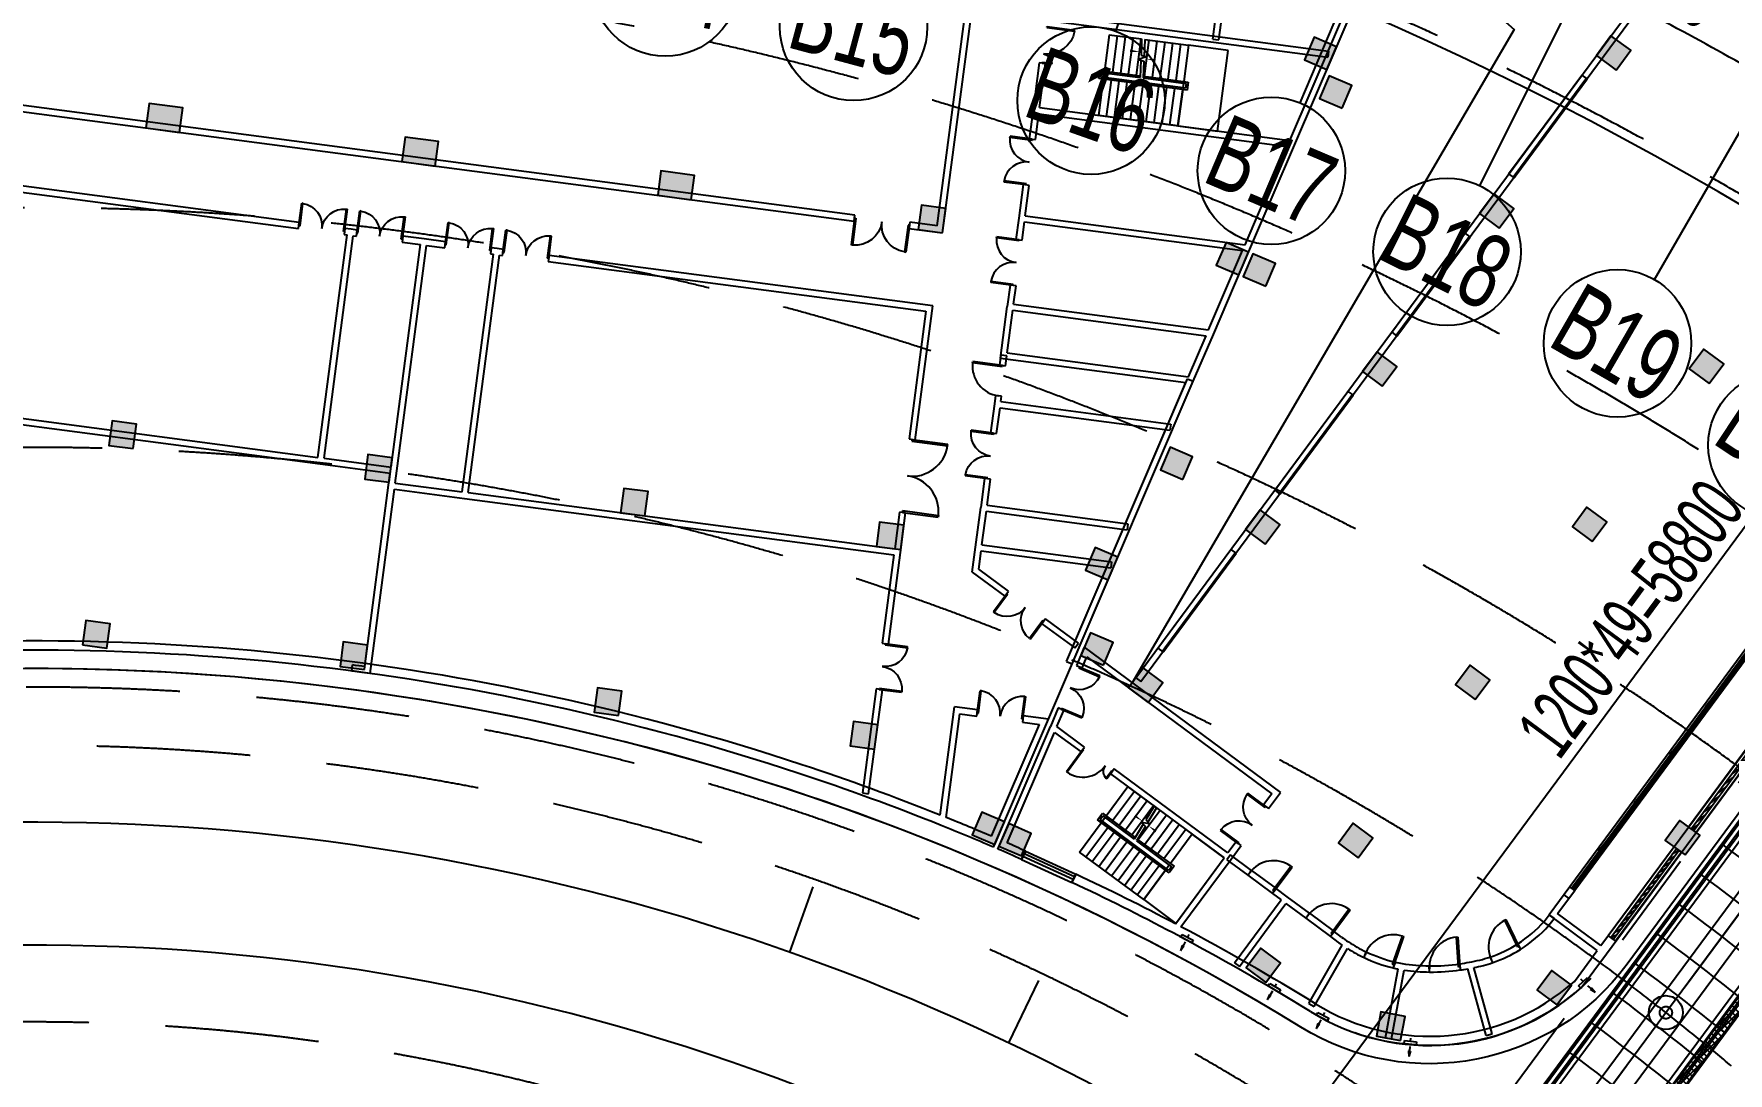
# Model space of a CAD drawing. Extents: x 1962160 to 37842216, y -162679 to 2997677.
# Drawn here: x 37613660 to 37668805, y 2822415 to 2856238 of the extents above; entities that cross this region are included whole.
import ezdxf
from ezdxf.enums import TextEntityAlignment as Align

# ---------------------------------------------------------------- set-up
doc = ezdxf.new("R2010")
doc.units = 0
doc.header["$LTSCALE"] = 1000
for name, pattern in [('CENTER', [2, 1.25, -0.25, 0.25, -0.25]), ('CENTER2', [28.575, 19.05, -3.175, 3.175, -3.175]), ('DASH', [0.35, 0.25, -0.1]), ('HIDDEN', [0.375, 0.25, -0.125])]:
    doc.linetypes.add(name, pattern=pattern)
doc.layers.get('0').update_dxf_attribs({"color": 8})
doc.layers.get('Defpoints').update_dxf_attribs({"color": 8})
for name, color, linetype in [('#幕墙线-平面', 8, 'Continuous'), ('#标注', 8, 'Continuous'), ('#虚线', 8, 'HIDDEN'), ('#轴线', 8, 'CENTER2'), ('1-WIN-1', 8, 'Continuous'), ('A-AL', 8, 'Continuous'), ('A-AL-E', 8, 'Continuous'), ('A-COLS-PLAN-C', 8, 'DASH'), ('A-COLS-PLAN-S', 8, 'DASH'), ('A-DETL-ALUM', 8, 'Continuous'), ('A-FLOR', 8, 'Continuous'), ('A-FLOR-OTLN', 8, 'Continuous'), ('A-GRID', 8, 'CENTER'), ('A-HATH', 8, 'Continuous'), ('A-STRS-HRAL', 8, 'Continuous'), ('COLUMN', 8, 'Continuous'), ('DIM', 8, 'Continuous'), ('G-ACCS', 8, 'Continuous'), ('PUB_HATCH', 8, 'Continuous'), ('周边建筑', 8, 'Continuous'), ('水-雨水-压力流-标识', 8, 'Continuous')]:
    doc.layers.add(name, color=color, linetype=linetype)
doc.layers.add('A-X-CHEK', color=8, linetype='Continuous', plot=False)
doc.styles.add('#文字', font='jrs.shx', dxfattribs={"width": 0.7, "bigfont": 'hztxt.shx'})
doc.styles.add('JHZX', font='jrs.shx', dxfattribs={"width": 0.6, "bigfont": 'jhz.shx'})
doc.dimstyles.new('JZBZ-600', dxfattribs={"dimscale": 600, "dimtxt": 3, "dimasz": 1.5, "dimexe": 1, "dimexo": 1, "dimgap": 0.5, "dimtad": 1, "dimdec": 0, "dimdsep": 46, "dimtxsty": 'JHZX', "dimblk1": 'ARCHTICK', "dimblk2": 'ARCHTICK', "dimsah": 1, "dimcen": 0, "dimclrd": 1, "dimclre": 1, "dimclrt": 2, "dimadec": 1, "dimazin": 2, "dimtfac": 1, "dimtdec": 0, "dimtix": 1, "dimtmove": 0, "dimatfit": 3, "dimfxl": 1, "dimtolj": 1, "dimlwd": -1, "dimlwe": -1, "dimarcsym": 1})

# ---------------------------------------------------------------- blocks, each defined once
blk = doc.blocks.new('排水沟区域')
at = {"layer": 'A-HATH'}
h = blk.add_hatch(dxfattribs=at)
h.set_pattern_fill('ANSI37', color=256, scale=100)
h.set_pattern_definition([(45, (0, 0), (-112.2532015, 112.2532015), []), (135, (0, 0), (-112.2532015, -112.2532015), [])])
edge = h.paths.add_edge_path()
edge.add_line((35689954, 2968412), (35724511, 3015261))
edge.add_arc((35647973, 2918657), 123250, 51.44757, 51.61038, ccw=False)
edge.add_line((35724786, 3015043), (35690222, 2968185))
edge.add_arc((35647973, 2918657), 65100, 49.53456, 49.84332)
blk.add_lwpolyline([(35689954, 2968412), (35724511, 3015261, -0.00071), (35724786, 3015043), (35690222, 2968185, 0.001347)], format="xyb", close=True, dxfattribs=at)
blk = doc.blocks.new('A$C58e34137')
at = {"layer": 'A-X-CHEK'}
blk.add_blockref('排水沟区域', (-35647973, -2918657), dxfattribs=at)
blk = doc.blocks.new('1100')
at = {"layer": 'A-DETL-ALUM', "ltscale": 0.3}
blk.add_circle((35572079, 2737405), 550, dxfattribs=at)
blk = doc.blocks.new('_YZHK')
blk.add_circle((0, 0), 0.5)
blk = doc.blocks.new('ASDFASD')
at = {"layer": 'A-COLS-PLAN-C', "ltscale": 0.3, "xscale": 400, "yscale": 400, "zscale": 400}
blk.add_blockref('_YZHK', (35701095, 2986161), dxfattribs=at)
blk = doc.blocks.new('smg')
blk.add_lwpolyline([(-40, 200), (-40, -100), (40, -100), (40, 200)], close=True)
for points in [[(40, 0), (-40, 0)], [(0, -100), (0, 200)]]:
    blk.add_lwpolyline(points)
blk = doc.blocks.new('danyuan1')
at = {"layer": 'A-AL'}
for p, rotation in [((-8275, 2291), 169.7142857143211), ((-6867, 2019), 168.428571428614), ((-5465, 1716), 167.1428571428847), ((-4071, 1381), 165.8571428571781), ((-2685, 1015), 164.5714285714549), ((-1307, 618), 163.2857142857502), ((62, 190), 162.0000000000363)]:
    blk.add_blockref('smg', p, dxfattribs=dict(at, rotation=rotation))
blk = doc.blocks.new('ECC')
at = {"layer": '周边建筑', "rotation": 18}
blk.add_blockref('danyuan1', (-162820, 580437), dxfattribs=at)
blk = doc.blocks.new('*U320')
for p, q in [((0, -200), (0, 200)), ((0, 200), (100, 200)), ((100, -200), (0, -200))]:
    blk.add_line(p, q)
blk = doc.blocks.new('*U321')
blk.add_line((0, 0), (-100, 0))
blk = doc.blocks.new('*U322')
blk.add_line((100, 250), (100, -250))
blk = doc.blocks.new('*U323')
for p, q in [((172, 0), (315, 0)), ((315, 31), (315, -31)), ((315, 31), (500, 0)), ((315, -31), (500, 0))]:
    blk.add_line(p, q)
blk = doc.blocks.new('*U324')
for p, q in [((0, -200), (0, 200)), ((0, 200), (100, 200)), ((100, -200), (0, -200))]:
    blk.add_line(p, q)
blk = doc.blocks.new('*U325')
blk.add_line((0, 0), (-100, 0))
blk = doc.blocks.new('*U326')
blk.add_line((100, 250), (100, -250))
blk = doc.blocks.new('*U327')
for p, q in [((172, 0), (315, 0)), ((315, 31), (315, -31)), ((315, 31), (500, 0)), ((315, -31), (500, 0))]:
    blk.add_line(p, q)
blk = doc.blocks.new('$WINLIB2D$00000039')
for points in [[(-0.5, 0.5), (-0.5, -0.5)], [(0.5, 0.5), (-0.5, 0.5)], [(0.5, -0.5), (0.5, 0.5)], [(-0.5, 0.1667), (0.5, 0.1667)], [(-0.3839, -0.1667), (-0.448, 0.1667)], [(-0.3159, -0.1667), (-0.38, 0.1667)], [(-0.2479, -0.1667), (-0.312, 0.1667)], [(-0.1799, -0.1667), (-0.244, 0.1667)], [(-0.1119, -0.1667), (-0.176, 0.1667)], [(-0.0439, -0.1667), (-0.108, 0.1667)], [(0.0241, -0.1667), (-0.04, 0.1667)], [(0.0921, -0.1667), (0.028, 0.1667)], [(0.16, -0.1667), (0.0959, 0.1667)], [(0.228, -0.1667), (0.1639, 0.1667)], [(0.296, -0.1667), (0.2319, 0.1667)], [(0.364, -0.1667), (0.2999, 0.1667)], [(0.432, -0.1667), (0.3679, 0.1667)], [(0.5, -0.1667), (0.4359, 0.1667)], [(-0.4519, -0.1667), (-0.5, 0.0836)], [(-0.5, -0.1667), (0.5, -0.1667)], [(0.5, -0.5), (-0.5, -0.5)]]:
    blk.add_lwpolyline(points)
blk = doc.blocks.new('$WINLIB2D$00000007')
for points in [[(-0.5, 0.5), (0.5, 0.5)], [(-0.5, 0.5), (-0.5, -0.5)], [(0.5, 0.5), (0.5, -0.5)], [(-0.5, -0.5), (0.5, -0.5)]]:
    blk.add_lwpolyline(points)
blk = doc.blocks.new('$DorLib2D$00000225')
for p, q in [((0.475, -0.001), (0.475, 0.752)), ((0.475, 0.752), (0.5, 0.752)), ((0.5, -0.001), (0.5, 0.752)), ((-0.5, 0), (-0.5, 0.252)), ((-0.475, 0.252), (-0.5, 0.252)), ((-0.475, 0), (-0.475, 0.252)), ((-0.475, 0), (-0.5, 0)), ((0.475, -0.001), (0.5, -0.001))]:
    blk.add_line(p, q)
for centre, radius, start, end in [((0.505, -0.002), 0.755, 92.2493, 179.7238), ((-0.501, 0.003), 0.251, 359.7899, 84.0974)]:
    blk.add_arc(centre, radius, start, end)
blk = doc.blocks.new('$DorLib2D$00000002')
at = {"layer": '1-WIN-1'}
for p, q in [((-0.5, 0), (-0.5, 0.4875)), ((-0.475, 0.4875), (-0.5, 0.4875)), ((-0.475, 0), (-0.475, 0.4875)), ((0.475, 0), (0.475, 0.4875)), ((0.475, 0.4875), (0.5, 0.4875)), ((0.5, 0), (0.5, 0.4875)), ((-0.5, 0), (-0.475, 0)), ((0.5, 0), (0.475, 0))]:
    blk.add_line(p, q, dxfattribs=at)
for centre, start, end in [((-0.4875, 0), 0, 88.53072), ((0.4875, 0), 91.46928, 180)]:
    blk.add_arc(centre, 0.4875, start, end, dxfattribs=at)
blk = doc.blocks.new('$WINLIB2D$00000001')
for points in [[(-0.5, 0.5), (-0.5, -0.5)], [(-0.5, 0.5), (0.5, 0.5)], [(0.5, -0.5), (0.5, 0.5)], [(0.5, 0.167), (-0.5, 0.167)], [(0.5, -0.167), (-0.5, -0.167)], [(-0.5, -0.5), (0.5, -0.5)]]:
    blk.add_lwpolyline(points)
blk = doc.blocks.new('$DorLib2D$00000001')
for p, q in [((0.45, 0.975), (0.5, 0.975)), ((0.45, 0), (0.45, 0.975)), ((0.5, 0), (0.5, 0.975)), ((0.5, 0), (0.45, 0))]:
    blk.add_line(p, q)
blk.add_arc((0.475, 0), 0.975, 91.4693, 180)
blk = doc.blocks.new('_FZH')
blk.add_lwpolyline([(-0.5, -0.5), (0.5, -0.5), (0.5, 0.5), (-0.5, 0.5)], close=True)
at = {"layer": 'PUB_HATCH'}
blk.add_solid([(-0.5, -0.5), (0.5, -0.5), (-0.5, 0.5), (0.5, 0.5)], dxfattribs=at)
blk = doc.blocks.new('567')
at = {"layer": '周边建筑'}
for p, q in [((49357, 94208), (51099, 101194)), ((49551, 94159), (51293, 101146)), ((39756, 89181), (42344, 99563)), ((39901, 88939), (42563, 99612)), ((51470, 90641), (56563, 99570)), ((51606, 90476), (56737, 99471)), ((44514, 73835), (66338, 97238)), ((44514, 73835), (66338, 97238)), ((44660, 73699), (66484, 97102)), ((44660, 73699), (66484, 97102)), ((9337, 96559), (37088, 89640)), ((37136, 89834), (9386, 96753)), ((44045, 95635), (53059, 93388)), ((19139, 91642), (5943, 94932)), ((44190, 95393), (53011, 93194)), ((6088, 94690), (19090, 91448)), ((46026, 94729), (45738, 93575)), ((46278, 94666), (45990, 93512)), ((46026, 94729), (47055, 94473)), ((46531, 94603), (46243, 93449)), ((46783, 94540), (46495, 93386)), ((47035, 94478), (46747, 93323)), ((47055, 94473), (46976, 93949)), ((47287, 94415), (47000, 93260)), ((47153, 94448), (47071, 93908)), ((47153, 94448), (48549, 94100)), ((47540, 94352), (47252, 93197)), ((43658, 94083), (43283, 92579)), ((43501, 92628), (43852, 94035)), ((43852, 94035), (43658, 94083)), ((46952, 93791), (46867, 93231)), ((47140, 93878), (46876, 93825)), ((46876, 93825), (47047, 93750)), ((47047, 93750), (46965, 93207)), ((46976, 93949), (47140, 93878)), ((47792, 94289), (47504, 93134)), ((48044, 94226), (47756, 93071)), ((48297, 94163), (48009, 93008)), ((48549, 94100), (48261, 92946)), ((48549, 94100), (48261, 92946)), ((49810, 93786), (48549, 94100)), ((49169, 91214), (49810, 93786)), ((49357, 94208), (49551, 94159)), ((45385, 92158), (45673, 93313)), ((45527, 93349), (45593, 93611)), ((48341, 92647), (45527, 93349)), ((45593, 93611), (46876, 93291)), ((45600, 93393), (45636, 93538)), ((48297, 92720), (45600, 93393)), ((45636, 93538), (46867, 93231)), ((45637, 92095), (45925, 93250)), ((45724, 93516), (45687, 93371)), ((48210, 92742), (45687, 93371)), ((45724, 93516), (46867, 93231)), ((46965, 93207), (48246, 92887)), ((46965, 93207), (48334, 92866)), ((46974, 93266), (48406, 92909)), ((53059, 93388), (53011, 93194)), ((45889, 92032), (46177, 93187)), ((46142, 91969), (46430, 93124)), ((46394, 91906), (46682, 93061)), ((46646, 91843), (46934, 92998)), ((46899, 91780), (47186, 92935)), ((47151, 91718), (47439, 92872)), ((47403, 91655), (47691, 92809)), ((47655, 91592), (47943, 92746)), ((47908, 91529), (48196, 92684)), ((48196, 92684), (47908, 91529)), ((48246, 92887), (48210, 92742)), ((48334, 92866), (48297, 92720)), ((48406, 92909), (48341, 92647)), ((43283, 92579), (43053, 91657)), ((43247, 91609), (43452, 92434)), ((43452, 92434), (51367, 90460)), ((43501, 92628), (51470, 90641)), ((47908, 91529), (45385, 92158)), ((19090, 91448), (19139, 91642)), ((43053, 91657), (43247, 91609)), ((18877, 83978), (20643, 91061)), ((19071, 83929), (20837, 91013)), ((20594, 91279), (20546, 91085)), ((20546, 91085), (20643, 91061)), ((20788, 91231), (20594, 91279)), ((20982, 91182), (20788, 91231)), ((20837, 91013), (20934, 90988)), ((20934, 90988), (20982, 91182)), ((47908, 91529), (49169, 91214)), ((21205, 83397), (22972, 90480)), ((22438, 90820), (22389, 90625)), ((22389, 90625), (22972, 90480)), ((23117, 90650), (22438, 90820)), ((23796, 90481), (23117, 90650)), ((23748, 90287), (23796, 90481)), ((49643, 87437), (51367, 90460)), ((49779, 87273), (51606, 90476)), ((21375, 83252), (23166, 90432)), ((23166, 90432), (23748, 90287)), ((23413, 82331), (25300, 89900)), ((25252, 90118), (25203, 89924)), ((25203, 89924), (25300, 89900)), ((25446, 90070), (25252, 90118)), ((25640, 90021), (25446, 90070)), ((25591, 89827), (25640, 90021)), ((42690, 90202), (42424, 89134)), ((42642, 89183), (42884, 90153)), ((42884, 90153), (42690, 90202)), ((23607, 82283), (25494, 89851)), ((25494, 89851), (25591, 89827)), ((27095, 89658), (27047, 89464)), ((27047, 89464), (39078, 86464)), ((39321, 86610), (27095, 89658)), ((37088, 89640), (37136, 89834)), ((38883, 89399), (38834, 89205)), ((39756, 89181), (38883, 89399)), ((38834, 89205), (39901, 88939)), ((42424, 89134), (42254, 88455)), ((42448, 88407), (42594, 88989)), ((42594, 88989), (49540, 87257)), ((42642, 89183), (49643, 87437)), ((42254, 88455), (42448, 88407)), ((4274, 87413), (18925, 83760)), ((4322, 87607), (18877, 83978)), ((48151, 84821), (49540, 87257)), ((48287, 84656), (49779, 87273)), ((38258, 82346), (39321, 86610)), ((41892, 87000), (41722, 86321)), ((42086, 86951), (41892, 87000)), ((41940, 86369), (42086, 86951)), ((39078, 86464), (38064, 82395)), ((41311, 84671), (41722, 86321)), ((41553, 84817), (41892, 86175)), ((41892, 86175), (48048, 84640)), ((41940, 86369), (48151, 84821)), ((58569, 63465), (79163, 85552)), ((58715, 63181), (79383, 85347)), ((41335, 84768), (41257, 84456)), ((41257, 84456), (41451, 84407)), ((41311, 84671), (47224, 83197)), ((41529, 84720), (41335, 84768)), ((41451, 84407), (41529, 84720)), ((41553, 84817), (47327, 83377)), ((47327, 83377), (48048, 84640)), ((47463, 83212), (48287, 84656)), ((19071, 83929), (21205, 83397)), ((18925, 83760), (21157, 83203)), ((41015, 83485), (40948, 83216)), ((41209, 83437), (41015, 83485)), ((41166, 83264), (41209, 83437)), ((42335, 74624), (47290, 83311)), ((47290, 83311), (47463, 83212)), ((19621, 77041), (21060, 82815)), ((21060, 82815), (21157, 83203)), ((21279, 82864), (21375, 83252)), ((21279, 82864), (23413, 82331)), ((40948, 83216), (40718, 82294)), ((40912, 82245), (41118, 83070)), ((41118, 83070), (46529, 81721)), ((41166, 83264), (46577, 81915)), ((42335, 74624), (47224, 83197)), ((42508, 74525), (47463, 83212)), ((42508, 74525), (47463, 83212)), ((19766, 76797), (21230, 82670)), ((21230, 82670), (23462, 82113)), ((23607, 82283), (37191, 78896)), ((38064, 82395), (38258, 82346)), ((40718, 82294), (40912, 82245)), ((23462, 82113), (37143, 78702)), ((46577, 81915), (46529, 81721)), ((40355, 80838), (40125, 79917)), ((40344, 79965), (40549, 80790)), ((40549, 80790), (40355, 80838)), ((37483, 80066), (37191, 78896)), ((37361, 78751), (37677, 80018)), ((37677, 80018), (37483, 80066)), ((40344, 79965), (44827, 78847)), ((39811, 78655), (40125, 79917)), ((40029, 78704), (40295, 79771)), ((40295, 79771), (44779, 78653)), ((37143, 78702), (36441, 75888)), ((36636, 75840), (37361, 78751)), ((39612, 77859), (39811, 78655)), ((39835, 77925), (39981, 78510)), ((39981, 78510), (44110, 77480)), ((40029, 78704), (44158, 77674)), ((44827, 78847), (44779, 78653)), ((39612, 77859), (40580, 76956)), ((40717, 77102), (39835, 77925)), ((44158, 77674), (44110, 77480)), ((19184, 76944), (19233, 77139)), ((40580, 76956), (40717, 77102)), ((41534, 72816), (43981, 77107)), ((36441, 75888), (36636, 75840)), ((41814, 76079), (41677, 75933)), ((41677, 75933), (42652, 75025)), ((42788, 75171), (41814, 76079)), ((42959, 75012), (42639, 74451)), ((42652, 75025), (42788, 75171)), ((42959, 75012), (48766, 69597)), ((42335, 74624), (42508, 74525)), ((42335, 74624), (42508, 74525)), ((42639, 74451), (42812, 74352)), ((42812, 74352), (43007, 74693)), ((43007, 74693), (48483, 69587)), ((36079, 74433), (35253, 71121)), ((35447, 71073), (36273, 74384)), ((36273, 74384), (36079, 74433)), ((37682, 70116), (38541, 73563)), ((39279, 73379), (38541, 73563)), ((39230, 73185), (39279, 73379)), ((44514, 73835), (44660, 73699)), ((44514, 73835), (44660, 73699)), ((37864, 70018), (38687, 73320)), ((38687, 73320), (39230, 73185)), ((39290, 68882), (41534, 72816)), ((40734, 73016), (40686, 72822)), ((40686, 72822), (41229, 72686)), ((41534, 72816), (40734, 73016)), ((41895, 73148), (41572, 72581)), ((41785, 72551), (42069, 73049)), ((42069, 73049), (41895, 73148)), ((39265, 69242), (41229, 72686)), ((39420, 68808), (41572, 72581)), ((39742, 68969), (41683, 72372)), ((41683, 72372), (42468, 71641)), ((42604, 71787), (41785, 72551)), ((42468, 71641), (42604, 71787)), ((35253, 71121), (35447, 71073)), ((43482, 70969), (43345, 70823)), ((43345, 70823), (46710, 67685)), ((46846, 67832), (43482, 70969)), ((43857, 70345), (43046, 69475)), ((44048, 70168), (43236, 69298)), ((43857, 70345), (44633, 69622)), ((42752, 69380), (42936, 69577)), ((42837, 69383), (42939, 69492)), ((42936, 69577), (43904, 68675)), ((42939, 69492), (43867, 68627)), ((44238, 69991), (43426, 69120)), ((44428, 69813), (43616, 68943)), ((44618, 69636), (43806, 68766)), ((44633, 69622), (44310, 69202)), ((44707, 69553), (44373, 69120)), ((44707, 69553), (45759, 68572)), ((48483, 69587), (48176, 69258)), ((48322, 69121), (48766, 69597)), ((42050, 68407), (42862, 69277)), ((42240, 68230), (43052, 69100)), ((44873, 67402), (42752, 69380)), ((44870, 67487), (42837, 69383)), ((43005, 69431), (42903, 69321)), ((44804, 67548), (42903, 69321)), ((43005, 69431), (43867, 68627)), ((44213, 69076), (43867, 68627)), ((44276, 68994), (43940, 68559)), ((44808, 69459), (43997, 68588)), ((44419, 69061), (44162, 69142)), ((44162, 69142), (44276, 68994)), ((44998, 69281), (44187, 68411)), ((44310, 69202), (44419, 69061)), ((45188, 69104), (44377, 68234)), ((48176, 69258), (48322, 69121)), ((40150, 68385), (40305, 68642)), ((43952, 66634), (42050, 68407)), ((42430, 68052), (43242, 68923)), ((42621, 67875), (43432, 68745)), ((42811, 67698), (43622, 68568)), ((43001, 67520), (43812, 68391)), ((43940, 68559), (44906, 67658)), ((43940, 68559), (44972, 67596)), ((43977, 68606), (45057, 67599)), ((45379, 68927), (44567, 68056)), ((45569, 68749), (44757, 67879)), ((45759, 68572), (44947, 67702)), ((45759, 68572), (44947, 67702)), ((46710, 67685), (45759, 68572)), ((43191, 67343), (44003, 68213)), ((43381, 67166), (44193, 68036)), ((43571, 66988), (44383, 67859)), ((47153, 68161), (46846, 67832)), ((46924, 67622), (47299, 68024)), ((47299, 68024), (47153, 68161)), ((41847, 67713), (41692, 67456)), ((43761, 66811), (44573, 67681)), ((43952, 66634), (44763, 67504)), ((44763, 67504), (43952, 66634)), ((44906, 67658), (44804, 67548)), ((44972, 67596), (44870, 67487)), ((45057, 67599), (44873, 67402)), ((44890, 65734), (46710, 67685)), ((44902, 65747), (46710, 67685)), ((45057, 65620), (46924, 67622)), ((46919, 67763), (46783, 67617)), ((46783, 67617), (47404, 67037)), ((47541, 67184), (46919, 67763)), ((47404, 67037), (47541, 67184)), ((47404, 67037), (48136, 66355)), ((47541, 67184), (48272, 66502)), ((43952, 66634), (44902, 65747)), ((48272, 66502), (48136, 66355)), ((48136, 66355), (48392, 66117)), ((48601, 66195), (48272, 66502)), ((49260, 65581), (48601, 66195)), ((46659, 64259), (48392, 66117)), ((46806, 64122), (48538, 65980)), ((48538, 65980), (49123, 65435)), ((49123, 65435), (49260, 65581)), ((49123, 65435), (49854, 64753)), ((49260, 65581), (49991, 64899)), ((57776, 65477), (57004, 64648)), ((57287, 64658), (57923, 65340)), ((57776, 65477), (57556, 65240)), ((57556, 65240), (57702, 65103)), ((57702, 65103), (57923, 65340)), ((57923, 65340), (57776, 65477)), ((57923, 65340), (57776, 65477)), ((49991, 64899), (49854, 64753)), ((49854, 64753), (50074, 64548)), ((50210, 64694), (49991, 64899)), ((56823, 64454), (57005, 64648)), ((58433, 63319), (57004, 64648)), ((57005, 64648), (57151, 64511)), ((58569, 63465), (57287, 64658)), ((46659, 64259), (46806, 64122)), ((48912, 62669), (50204, 64431)), ((49074, 62551), (50358, 64303)), ((50863, 63947), (50951, 64128)), ((56962, 64310), (57151, 64511)), ((51261, 61275), (51927, 63454)), ((51850, 63691), (51763, 63511)), ((52932, 63239), (52942, 63440)), ((55008, 63311), (54942, 63502)), ((55887, 63828), (55953, 63638)), ((51452, 61217), (52119, 63397)), ((53941, 63394), (53931, 63193)), ((54528, 60976), (54174, 63206)), ((54725, 61007), (54375, 63219)), ((57577, 62401), (58433, 63319)), ((57775, 62173), (58715, 63181)), ((48912, 62669), (49074, 62551)), ((51261, 61275), (51452, 61217)), ((54528, 60976), (54725, 61007))]:
    blk.add_line(p, q, dxfattribs=at)
for points, format in [([(51546, 114974, -0.066668), (79984, 97358, -0.432715), (80756, 85721), (59352, 62768, -0.3894), (48565, 61929, 0.164544), (1000, 78694)], "xyb"), ([(45797, 94348, 0, 0, 0), (46932, 94065, 0, 80, 0), (46641, 94138, 0, 0, 0)], "xyseb"), ([(45410, 92796, 0, 0, 0), (48690, 91978, 0, 0, 0), (49028, 93336, 0, 0, 0), (47136, 93808, 0, 80, 0), (47427, 93736, 0, 0, 0)], "xyseb"), ([(43336, 69977, 0, 0, 0), (44192, 69179, 0, 80, 0), (43972, 69383, 0, 0, 0)], "xyseb"), ([(42381, 68953, 0, 0, 0), (44853, 66648, 0, 0, 0), (45808, 67672, 0, 0, 0), (44382, 69001, 0, 80, 0), (44601, 68797, 0, 0, 0)], "xyseb")]:
    blk.add_lwpolyline(points, format=format, dxfattribs=at)
blk.add_lwpolyline([(55657, 97275), (59138, 93408), (44377, 73689)], dxfattribs=at)
at = {"layer": '周边建筑', "const_width": 100}
for points in [[(61301, 91544), (58573, 88618)], [(56936, 86863), (54208, 83938)], [(52571, 82182), (49843, 79257)], [(48206, 77502), (45478, 74576)]]:
    blk.add_lwpolyline(points, dxfattribs=at)
at = {"layer": '周边建筑'}
for centre, radius, start, end in [((0, 0), 79600, 65.19625, 89.35217), ((0, 0), 79300, 65.19625, 89.34972), ((0, 0), 78700, 53.84029, 89.27195), ((0, 0), 79300, 75.56648, 76), ((0, 0), 79500, 75.71172, 76), ((0, 0), 79600, 61.74539, 65.19626), ((0, 0), 79300, 61.63425, 65.19626), ((0, 0), 79300, 60.29999, 61.63425), ((0, 0), 79600, 60.44395, 61.59681), ((0, 0), 79600, 59.57961, 60.04807), ((0, 0), 79300, 59.58206, 60.19162), ((0, 0), 79300, 55.61963, 58.2815), ((0, 0), 79600, 55.67061, 58.28395), ((0, 0), 79300, 51.89637, 55.61963), ((0, 0), 79600, 51.89602, 55.52502), ((53484, 68205), 5000, 227, 229.0052), ((53484, 68205), 4800, 227, 230.2748), ((53484, 68205), 5000, 231.3017, 238.3846), ((53484, 68205), 4800, 230.2748, 238.1446), ((53484, 68205), 4800, 238.1452, 250.1022), ((54069, 67559), 4150, 295.9804, 311.5677), ((54069, 67559), 4350, 295.6608, 311.6885), ((53484, 68205), 5000, 238.384, 249.8635), ((53484, 68205), 5000, 249.8629, 251.854), ((53484, 68205), 4800, 250.1029, 252.9858), ((53722, 69491), 6101, 254.3792, 262.6502), ((53722, 69491), 6101, 262.6505, 272.0516), ((54069, 67559), 4150, 272.5317, 282.1419), ((54069, 67559), 4150, 282.1431, 295.9792), ((54069, 67559), 4350, 282.4604, 295.6619), ((53722, 69491), 6301, 255.256, 262.7997), ((53722, 69491), 6301, 262.7995, 271.9026), ((53722, 69491), 6301, 271.9023, 274.1155), ((53722, 69491), 6101, 272.0518, 274.9831), ((54069, 67559), 4350, 274.0327, 282.4615), ((53507, 68194), 7380, 231.7162, 305.3366), ((53507, 68194), 7080, 231.7124, 305.0911), ((53501, 68224), 7400, 244.3204, 305.3328)]:
    blk.add_arc(centre, radius, start, end, dxfattribs=at)
at = {"layer": 'COLUMN'}
for p, xscale, yscale, zscale, rotation in [((15159, 95520), 799.9999999999873, 1099.99999999994, 1099.99999999994, 75.99999999999152), ((23309, 93488), 799.9999999999873, 1099.99999999994, 1099.99999999994, 75.99999999999152), ((52787, 93353), 799.9999999995518, 799.9999999995518, 799.9999999995518, 60.300000005674), ((62266, 92285), 800.000000000408, 800.000000000408, 800.000000000408, 47.00000000001015), ((53136, 92047), 799.9999999995518, 799.9999999995518, 799.9999999995518, 60.300000005674), ((31460, 91456), 799.9999999999873, 1099.99999999994, 1099.99999999994, 75.99999999999152), ((39610, 89424), 800.0000000003263, 800.0000000003263, 800.0000000003263, 76.00000000003195), ((57901, 87604), 800.000000000408, 800.000000000408, 800.000000000408, 47.00000000001015), ((49184, 87037), 799.999999999602, 799.999999999602, 799.999999999602, 60.30000000567606), ((50010, 86566), 799.9999999996668, 799.9999999996668, 799.9999999996668, 60.30000000565948), ((12643, 85429), 800.0000000002693, 800.0000000002693, 800.0000000002693, 75.99999999999656), ((20793, 83397), 800.0000000003819, 800.0000000003819, 800.0000000003819, 75.99999999998138), ((53536, 82924), 800.000000000408, 800.000000000408, 800.000000000408, 47.00000000001015), ((64117, 81807), 800.000000000408, 800.000000000408, 800.000000000408, 47.00000000001015), ((28944, 81365), 800.0000000003266, 800.0000000003266, 800.0000000003266, 76.00000000006632), ((46620, 80622), 799.9999999996668, 799.9999999996668, 799.9999999996668, 60.30000000565948), ((11060, 79073), 800.0000000003536, 800.0000000003536, 800.0000000003536, 345.999999999955), ((37094, 79333), 799.9999999994801, 799.9999999994801, 799.9999999994801, 76.00000000011995), ((49171, 78243), 800.000000000408, 800.000000000408, 800.000000000408, 47.00000000001015), ((19305, 77430), 800.0000000003819, 800.0000000003819, 800.0000000003819, 75.99999999998138), ((43832, 77653), 799.999999999602, 799.999999999602, 799.999999999602, 60.30000000567606), ((59752, 77127), 800.000000000408, 800.000000000408, 800.000000000408, 47.00000000001015), ((27357, 75010), 799.9999999994801, 799.9999999994801, 799.9999999994801, 76.00000000011995), ((43362, 74909), 799.999999999602, 799.999999999602, 799.999999999602, 60.30000000567606), ((44806, 73562), 800.000000000408, 800.000000000408, 800.000000000408, 47.00000000001015), ((35510, 72977), 799.9999999994801, 799.9999999994801, 799.9999999994801, 76.00000000011995), ((55388, 72446), 800.000000000408, 800.000000000408, 800.000000000408, 47.00000000001015), ((39190, 69514), 799.9999999996598, 799.9999999996598, 799.9999999996598, 60.3000000056688), ((40014, 69043), 799.9999999996598, 799.9999999996598, 799.9999999996598, 60.3000000056688), ((51023, 67765), 800.000000000408, 800.000000000408, 800.000000000408, 47.00000000001015), ((61604, 66649), 800.000000000408, 800.000000000408, 800.000000000408, 47.00000000001015), ((47575, 64068), 800.000000000408, 800.000000000408, 800.000000000408, 47.00000000001015), ((56910, 62275), 800.000000000408, 800.000000000408, 800.000000000408, 47.00000000001015), ((51473, 61629), 800.0000000003608, 800.0000000003608, 800.0000000003608, 73.00000000000684)]:
    blk.add_blockref('_FZH', p, dxfattribs=dict(at, xscale=xscale, yscale=yscale, zscale=zscale, rotation=rotation))
at = {"layer": '周边建筑'}
for name, p, xscale, yscale, zscale, rotation in [('$DorLib2D$00000225', (43900, 94641), -1200, 1200, 200, 256.0000000000529), ('$DorLib2D$00000002', (19842, 91364), -1500, 1500, 200, 345.999999999999), ('$DorLib2D$00000002', (21686, 90904), -1500, 1500, 200, 345.9999999999908), ('$DorLib2D$00000002', (42968, 90905), 1500, 1500, 200, 76.00000000005976), ('$WINLIB2D$00000007', (59864, 90149), 4000.000000000003, 200.0000000000001, 4000.000000000003, 47.00000000000455), ('$DorLib2D$00000002', (24500, 90202), -1500, 1500, 200, 346.000000000009), ('$DorLib2D$00000002', (26343, 89743), -1500, 1500, 200, 345.9999999999995), ('$DorLib2D$00000002', (37985, 89520), -1800, 1800, -1800, 166.0000000000006), ('$DorLib2D$00000002', (42170, 87703), 1499.999999999999, 1499.999999999999, 200, 76.00000000005663), ('$WINLIB2D$00000007', (55499, 85468), 4000.000000000003, 200.0000000000001, 4000.000000000003, 47.00000000000455), ('$WINLIB2D$00000039', (67625, 75892), 28668.06737196897, 200, 28668.06737196897, 47.00000000000413), ('$WINLIB2D$00000039', (67625, 75892), 28668.06737196897, 200.0000000000001, 28668.06737196897, 47.00000000000397), ('$DorLib2D$00000001', (41233, 83946), 1000, 1000, 1000, 76.0000000000658), ('$DorLib2D$00000002', (37870, 81206), 2400.000000000001, 2400.000000000001, 200, 256.0000000000032), ('$DorLib2D$00000002', (40634, 81542), -1500.000000000001, 1500.000000000001, -1500.000000000001, 76.000000000064), ('$WINLIB2D$00000007', (51134, 80788), 4000.000000000003, 200.0000000000001, 4000.000000000003, 47.00000000000455), ('$WINLIB2D$00000007', (46769, 76107), 4000.000000000003, 200.0000000000001, 4000.000000000003, 47.00000000000455), ('$DorLib2D$00000002', (41197, 76518), -1500, 1500, 1500, 137.0000000001473), ('$DorLib2D$00000002', (36357, 75136), -1500, 1500, 200, 255.9999999908251), ('$DorLib2D$00000002', (39982, 73100), 1500, 1500, 1500, 346.0000000000019), ('$DorLib2D$00000002', (42354, 73750), -1500, 1500, 1500, 240.3000000056556), ('$DorLib2D$00000225', (42975, 71305), 1200.000000000001, 1200.000000000001, -1200, 137.0000000000579), ('$WINLIB2D$00000039', (63862, 68919), 5600, 299.9999999999999, 5600, 47.00000000000436), ('$DorLib2D$00000002', (47738, 68641), -1499.999999999999, 1500, 200, 47.00000000000811), ('$WINLIB2D$00000001', (40998, 68049), 1800.000000000001, 299.9999999999999, -1800, 328.9317793179501), ('$DorLib2D$00000001', (47838, 66770), 999.9999999999654, 999.9999999999654, 200, 317.0000000000624), ('$DorLib2D$00000001', (49557, 65167), 1000.000000000065, 1000.000000000065, 200, 317.0000000000551), ('$WINLIB2D$00000039', (60179, 64970), 3600.000000000001, 299.9999999999999, 3600.000000000001, 47.00000000000439), ('$DorLib2D$00000001', (51357, 63819), 1000.000000000043, 1000.000000000043, 200, 334.1237248857365), ('$DorLib2D$00000001', (55447, 63570), 999.9999999998703, 999.9999999998703, 200, 19.0611409878428), ('$DorLib2D$00000001', (53437, 63316), 1000.000000000164, 1000.000000000164, 200, 357.3510243814176)]:
    blk.add_blockref(name, p, dxfattribs=dict(at, xscale=xscale, yscale=yscale, zscale=zscale, rotation=rotation))
for name, p, rotation in [('*U323', (45235, 65254), 235.2787613913465), ('*U322', (45235, 65254), 235.2787613913465), ('*U320', (45235, 65254), 235.2787613913465), ('*U321', (45235, 65254), 235.2787613913465), ('*U320', (47880, 63339), 232.9233343066108), ('*U321', (47880, 63339), 232.9233343066108), ('*U323', (47880, 63339), 232.9233343066108), ('*U322', (47880, 63339), 232.9233343066108), ('*U320', (49335, 62232), 235.1731862022542), ('*U321', (49335, 62232), 235.1731862022542), ('*U324', (57858, 62366), 306.6450614060096), ('*U326', (57858, 62366), 306.6450614060096), ('*U325', (57858, 62366), 306.6450614060096), ('*U323', (49335, 62232), 235.1731862022542), ('*U322', (49335, 62232), 235.1731862022542), ('*U327', (57867, 62340), 314.0095084094227), ('*U322', (52058, 61070), 257.5786411713777), ('*U320', (52058, 61070), 257.5786411713777), ('*U323', (52058, 61070), 257.5786411713777), ('*U321', (52058, 61070), 257.5786411713777)]:
    blk.add_blockref(name, p, dxfattribs=dict(at, rotation=rotation))
blk = doc.blocks.new('总体道路0521')
at = {"layer": 'G-ACCS'}
for p, q in [((35647997.864, 2918728.77), (35647997.113, 2918726.649)), ((35648005.209, 2918725.728), (35648004.24, 2918723.697))]:
    blk.add_line(p, q, dxfattribs=at)
for radius, start, end in [(223.8, 2.61503, 87.0254), (73.7, 54.89368, 94.22788), (69.7, 52.88349, 94.21247)]:
    blk.add_arc((35647972.511, 2918657.177), radius, start, end, dxfattribs=at)
blk = doc.blocks.new('A$C06ac024f')
at = {"layer": 'A-AL-E'}
for points in [[(39323, 51881), (75638, 100959, 0.083994), (38219, 120221)], [(39363, 51851), (75708, 100969, 0.084111), (38226, 120272)]]:
    blk.add_lwpolyline(points, format="xyb", dxfattribs=at)
for points in [[(42095, 49659), (76720, 96452)], [(42248, 49529), (76880, 96333)]]:
    blk.add_lwpolyline(points, dxfattribs=at)
at = {"layer": 'A-FLOR-OTLN'}
blk.add_lwpolyline([(40742, 50775), (76298, 98824)], dxfattribs=at)
at = {"layer": 'A-STRS-HRAL'}
for p, q in [((41827, 49885), (76569, 96836)), ((76606, 96551), (41980, 49756))]:
    blk.add_line(p, q, dxfattribs=at)
blk.add_lwpolyline([(75185, 99673, 0.0004), (75025, 99794), (39482, 51760, -0.000768), (39641, 51639), (75185, 99673)], format="xyb", dxfattribs=at)
at = {"xscale": 1000, "yscale": 1000, "zscale": 1000}
blk.add_blockref('总体道路0521', (-35647972511, -2918657177), dxfattribs=at)
at = {"layer": 'A-COLS-PLAN-S'}
blk.add_blockref('ASDFASD', (-35647973, -2918657), dxfattribs=at)
at = {"layer": 'A-STRS-HRAL', "rotation": 6.499999999994645}
blk.add_blockref('567', (0, 0), dxfattribs=at)
at = {"layer": '周边建筑', "rotation": 6.499999999994645}
blk.add_blockref('567', (0, 0), dxfattribs=at)
at = {"layer": '周边建筑'}
blk.add_blockref('ECC', (162820, -516737), dxfattribs=at)
at = {"layer": '水-雨水-压力流-标识'}
blk.add_blockref('1100', (-35518959, -2669899), dxfattribs=at)
blk = doc.blocks.new('A$C80b62fe7')
at = {"layer": '#幕墙线-平面'}
for points in [[(109930, 240147), (146690, 289826, 0.083994), (109271, 309089, 0.083994)], [(110139, 239993), (147053, 289879, 0.084509), (109349, 309336, 0.084509)]]:
    blk.add_lwpolyline(points, format="xyb", dxfattribs=at)
for points in [[(111392, 239811), (147784, 288992)], [(112196, 239216), (148588, 288397)], [(112643, 237947), (147723, 285355)], [(112852, 237792), (147932, 285200)]]:
    blk.add_lwpolyline(points, dxfattribs=at)
for radius, start, end in [(128529, 333.50225, 195.7758), (127529, 333.53985, 195.7884)]:
    blk.add_arc((71052, 188867), radius, start, end, dxfattribs=at)
blk = doc.blocks.new('DASWQE')
at = {"layer": '#幕墙线-平面', "ltscale": 10}
for centre in [(-2952, -4935), (-3666, -5900), (-4379, -6864), (-5093, -7829), (-5807, -8794), (-6521, -9758), (-7235, -10723), (-7948, -11688)]:
    blk.add_arc(centre, 97079, 51.17499, 53.38887, dxfattribs=at)
at = {"layer": 'DIM', "ltscale": 10}
blk.add_blockref('A$C80b62fe7', (-71047, -188863), dxfattribs=at)
blk = doc.blocks.new('_ARCHTICK')
at = {"const_width": 0.15}
blk.add_lwpolyline([(-0.5, -0.5), (0.5, 0.5)], dxfattribs=at)
blk = doc.blocks.new('*D97')
at = {"layer": '#标注', "color": 1, "transparency": 16777216}
for p, q in [((36836326, 3030432), (36830748, 3019245)), ((36843046, 3026821), (36836795, 3015996))]:
    blk.add_line(p, q, dxfattribs=at)
blk.add_arc((36780595, 2918663), 112993, 59.99769, 63.49776, dxfattribs=at)
at = {"layer": 'Defpoints', "color": 0, "transparency": 16777216}
for p in [(36836594, 3030969), (36843346, 3027341), (36835091, 3017646), (36780595, 2918663)]:
    blk.add_point(p, dxfattribs=at)
at = {"layer": '#标注', "color": 1, "transparency": 16777216, "xscale": 900, "yscale": 900, "zscale": 900}
for p, rotation in [((36831016, 3019782), 153.4977638093789), ((36837095, 3016515), 329.9976923137767)]:
    blk.add_blockref('_ARCHTICK', p, dxfattribs=dict(at, rotation=rotation))
at = {"layer": '#标注', "color": 2, "transparency": 16777216, "insert": (36834649, 3019252), "char_height": 1800, "attachment_point": 5, "rotation": 331.7477, "style": 'JHZX'}
blk.add_mtext('\\A1;3.5°', dxfattribs=at)
blk = doc.blocks.new('*D235')
at = {"layer": '#标注', "color": 1, "transparency": 16777216}
for p, q in [((36709851, 3021595), (36719200, 3007992)), ((36869683, 3006201), (36857910, 2994633))]:
    blk.add_line(p, q, dxfattribs=at)
blk.add_arc((36780595, 2918663), 108993, 44.49706, 124.5, dxfattribs=at)
at = {"layer": 'Defpoints', "color": 0, "transparency": 16777216}
for p in [(36709511, 3022089), (36815783, 3021819), (36870111, 3006621), (36780595, 2918663)]:
    blk.add_point(p, dxfattribs=at)
at = {"layer": '#标注', "color": 1, "transparency": 16777216, "xscale": 900, "yscale": 900, "zscale": 900}
for p, rotation in [((36718860, 3008487), 214.4999999999932), ((36858338, 2995053), 314.4970587916025)]:
    blk.add_blockref('_ARCHTICK', p, dxfattribs=dict(at, rotation=rotation))
at = {"layer": '#标注', "color": 2, "transparency": 16777216, "insert": (36791159, 3028348), "char_height": 1800, "attachment_point": 5, "rotation": 354.4985, "style": 'JHZX'}
blk.add_mtext('\\A1;80°', dxfattribs=at)
blk = doc.blocks.new('*U247')
blk.add_line((0, -20), (0, 0))
blk.add_circle((0, -24), 4)
at = {"style": 'JHZX', "width": 0.75}
blk.add_attdef('AXES', text='', height=4, dxfattribs=at).set_placement((0, -24), align=Align.MIDDLE_CENTER)
blk = doc.blocks.new('DOTE-11')
at = {"layer": '#虚线', "ltscale": 20}
for radius, start, end in [(117100, 53.5, 124.5), (109300, 53.5, 124.5), (101500, 53.5, 124.5), (93700, 53.5, 124.5), (85900, 53.5, 124.5), (78100, 53.5, 124.5), (76200, 56.5, 92.5005), (67200, 56.5, 92.5005)]:
    blk.add_arc((36780599, 2918657), radius, start, end, dxfattribs=at)
at = {"layer": '#轴线'}
for p, q in [((36819084, 2970667), (36867800, 3036503)), ((36821101, 2969106), (36858740, 3019972))]:
    blk.add_line(p, q, dxfattribs=at)
for radius, start, end in [(146600, 324.5, 183.99981), (138800, 324.5, 210.18842), (130400, 324.5, 210.32938), (127950, 324.5, 210.37401), (85900, 49.96262, 53.5)]:
    blk.add_arc((36780599, 2918657), radius, start, end, dxfattribs=at)
blk = doc.blocks.new('*D356')
at = {"layer": '#标注', "color": 1, "ltscale": 10, "transparency": 16777216}
for p, q in [((37690794, 2855167), (37683608, 2860484)), ((37649115, 2812861), (37684091, 2860127)), ((37655819, 2807900), (37648633, 2813218))]:
    blk.add_line(p, q, dxfattribs=at)
at = {"layer": 'Defpoints', "color": 0, "ltscale": 10, "transparency": 16777216}
for p in [(37684091, 2860127), (37691277, 2854810), (37656301, 2807543)]:
    blk.add_point(p, dxfattribs=at)
at = {"layer": '#标注', "color": 1, "ltscale": 10, "transparency": 16777216, "xscale": 900, "yscale": 900, "zscale": 900}
for p, rotation in [((37684091, 2860127), 53.50000000003003), ((37649115, 2812861), 233.50000000003)]:
    blk.add_blockref('_ARCHTICK', p, dxfattribs=dict(at, rotation=rotation))
at = {"layer": '#标注', "color": 2, "ltscale": 10, "transparency": 16777216, "insert": (37665638, 2837208), "char_height": 1800, "attachment_point": 5, "rotation": 53.5, "style": 'JHZX'}
blk.add_mtext('\\A1;1200*49=58800', dxfattribs=at)
blk = doc.blocks.new('ZW-5001')
at = {"layer": '#标注'}
ref = blk.add_blockref('*U247', (36804023.2, 3033797.6), dxfattribs=dict(at, xscale=600, yscale=600, rotation=348.4987638671066))
ref.add_attrib('AXES', 'B14', dxfattribs={"layer": '0', "height": 2400, "rotation": 348.49876, "style": '#文字', "width": 0.7}).set_placement((36801152, 3019686.8), align=Align.MIDDLE_CENTER)
ref = blk.add_blockref('*U247', (36811008.6, 3032152.8), dxfattribs=dict(at, xscale=600, yscale=600, rotation=344.9987935581109))
ref.add_attrib('AXES', 'B15', dxfattribs={"layer": '0', "height": 2400, "rotation": 344.99879, "style": '#文字', "width": 0.7}).set_placement((36807281.3, 3018243.6), align=Align.MIDDLE_CENTER)
ref = blk.add_blockref('*U247', (36819819, 3029415.4), dxfattribs=dict(at, xscale=600, yscale=600, rotation=340.4979315303037))
ref.add_attrib('AXES', 'B16', dxfattribs={"layer": '0', "height": 2400, "rotation": 340.49793, "style": '#文字', "width": 0.7}).set_placement((36815011.7, 3015841.5), align=Align.MIDDLE_CENTER)
ref = blk.add_blockref('*U247', (36826507.4, 3026814.5), dxfattribs=dict(at, xscale=600, yscale=600, rotation=336.9979505568422))
ref.add_attrib('AXES', 'B17', dxfattribs={"layer": '0', "height": 2400, "rotation": 336.99795, "style": '#文字', "width": 0.7}).set_placement((36820880.4, 3013559.4), align=Align.MIDDLE_CENTER)
ref = blk.add_blockref('*U247', (36833024.6, 3023810.1), dxfattribs=dict(at, xscale=600.0000000000001, yscale=600.0000000000001, rotation=333.4979695833804))
ref.add_attrib('AXES', 'B18', dxfattribs={"layer": '0', "height": 2400, "rotation": 333.49797, "style": '#文字', "width": 0.7}).set_placement((36826598.9, 3010923.3), align=Align.MIDDLE_CENTER)
ref = blk.add_blockref('*U247', (36839346.2, 3020413.5), dxfattribs=dict(at, xscale=600, yscale=600, rotation=329.9979886099188))
ref.add_attrib('AXES', 'B19', dxfattribs={"layer": '0', "height": 2400, "rotation": 329.99799, "style": '#文字', "width": 0.7}).set_placement((36832145.8, 3007942.9), align=Align.MIDDLE_CENTER)
ref = blk.add_blockref('*U247', (36845448.7, 3016637.2), dxfattribs=dict(at, xscale=600, yscale=600, rotation=326.498007636457))
ref.add_attrib('AXES', 'B20', dxfattribs={"layer": '0', "height": 2400, "rotation": 326.49801, "style": '#文字', "width": 0.7}).set_placement((36837500.4, 3004629.5), align=Align.MIDDLE_CENTER)
for base, p1, p2, picture, middle in [((36815783.2, 3021819.5), (36870111.4, 3006621.3), (36709511.5, 3022089.5), '*D235', (36791159.2, 3028348.4)), ((36835091.4, 3017645.6), (36843345.9, 3027340.6), (36836594.1, 3030968.8), '*D97', (36834648.8, 3019252.4))]:
    dim = blk.add_angular_dim_3p(base=base, center=(36780594.8, 2918662.6), p1=p1, p2=p2, dimstyle='JZBZ-600', dxfattribs=at)
    dim.commit()
    dim.dimension.update_dxf_attribs({"geometry": picture, "text_midpoint": middle})
blk = doc.blocks.new('FDGFH')
at = {"layer": 'A-FLOR'}
blk.add_blockref('ZW-5001', (-36780599, -2918657), dxfattribs=at)
at = {"layer": 'A-GRID'}
blk.add_blockref('DOTE-11', (-36780599, -2918657), dxfattribs=at)

msp = doc.modelspace()

# ---------------------------------------------------------------- linework, layer by layer
at = {"layer": '#标注', "ltscale": 10}
msp.add_arc((37613670.3, 2756893.5), 133919.7, 333.97781, 71.909507, dxfattribs=at)

# ---------------------------------------------------------------- block references
at = {"layer": 'A-STRS-HRAL'}
msp.add_blockref('DASWQE', (37613652.6, 2756886), dxfattribs=at)
at = {"layer": 'DIM', "ltscale": 10}
for name in ['A$C06ac024f', 'A$C58e34137']:
    msp.add_blockref(name, (37613657.1, 2756879.8), dxfattribs=at)
at = {"layer": 'DIM'}
msp.add_blockref('FDGFH', (37613657.1, 2756879.8), dxfattribs=at)

# ---------------------------------------------------------------- dimensions: what is measured, and where the dimension line sits
at = {"layer": '#标注', "ltscale": 10}
dim = msp.add_aligned_dim(p1=(37656301, 2807543.3), p2=(37691276.5, 2854810.1), distance=8939.3, text='1200*49=58800', dimstyle='JZBZ-600', dxfattribs=at)
dim.commit()
dim.dimension.update_dxf_attribs({"geometry": '*D356', "text_midpoint": (37665638.2, 2837207.8)})

doc.saveas('drawing.dxf')
